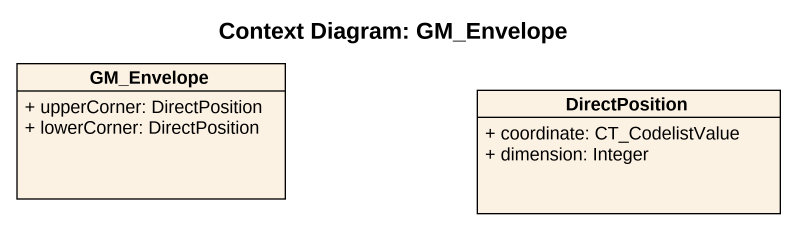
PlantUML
@startuml
title Context Diagram: GM_Envelope
hide circle
hide empty members
skinparam classAttributeIconSize 0
class GM_Envelope {
  + upperCorner: DirectPosition
  + lowerCorner: DirectPosition
}
class DirectPosition {
  + coordinate: CT_CodelistValue
  + dimension: Integer
}
@enduml
